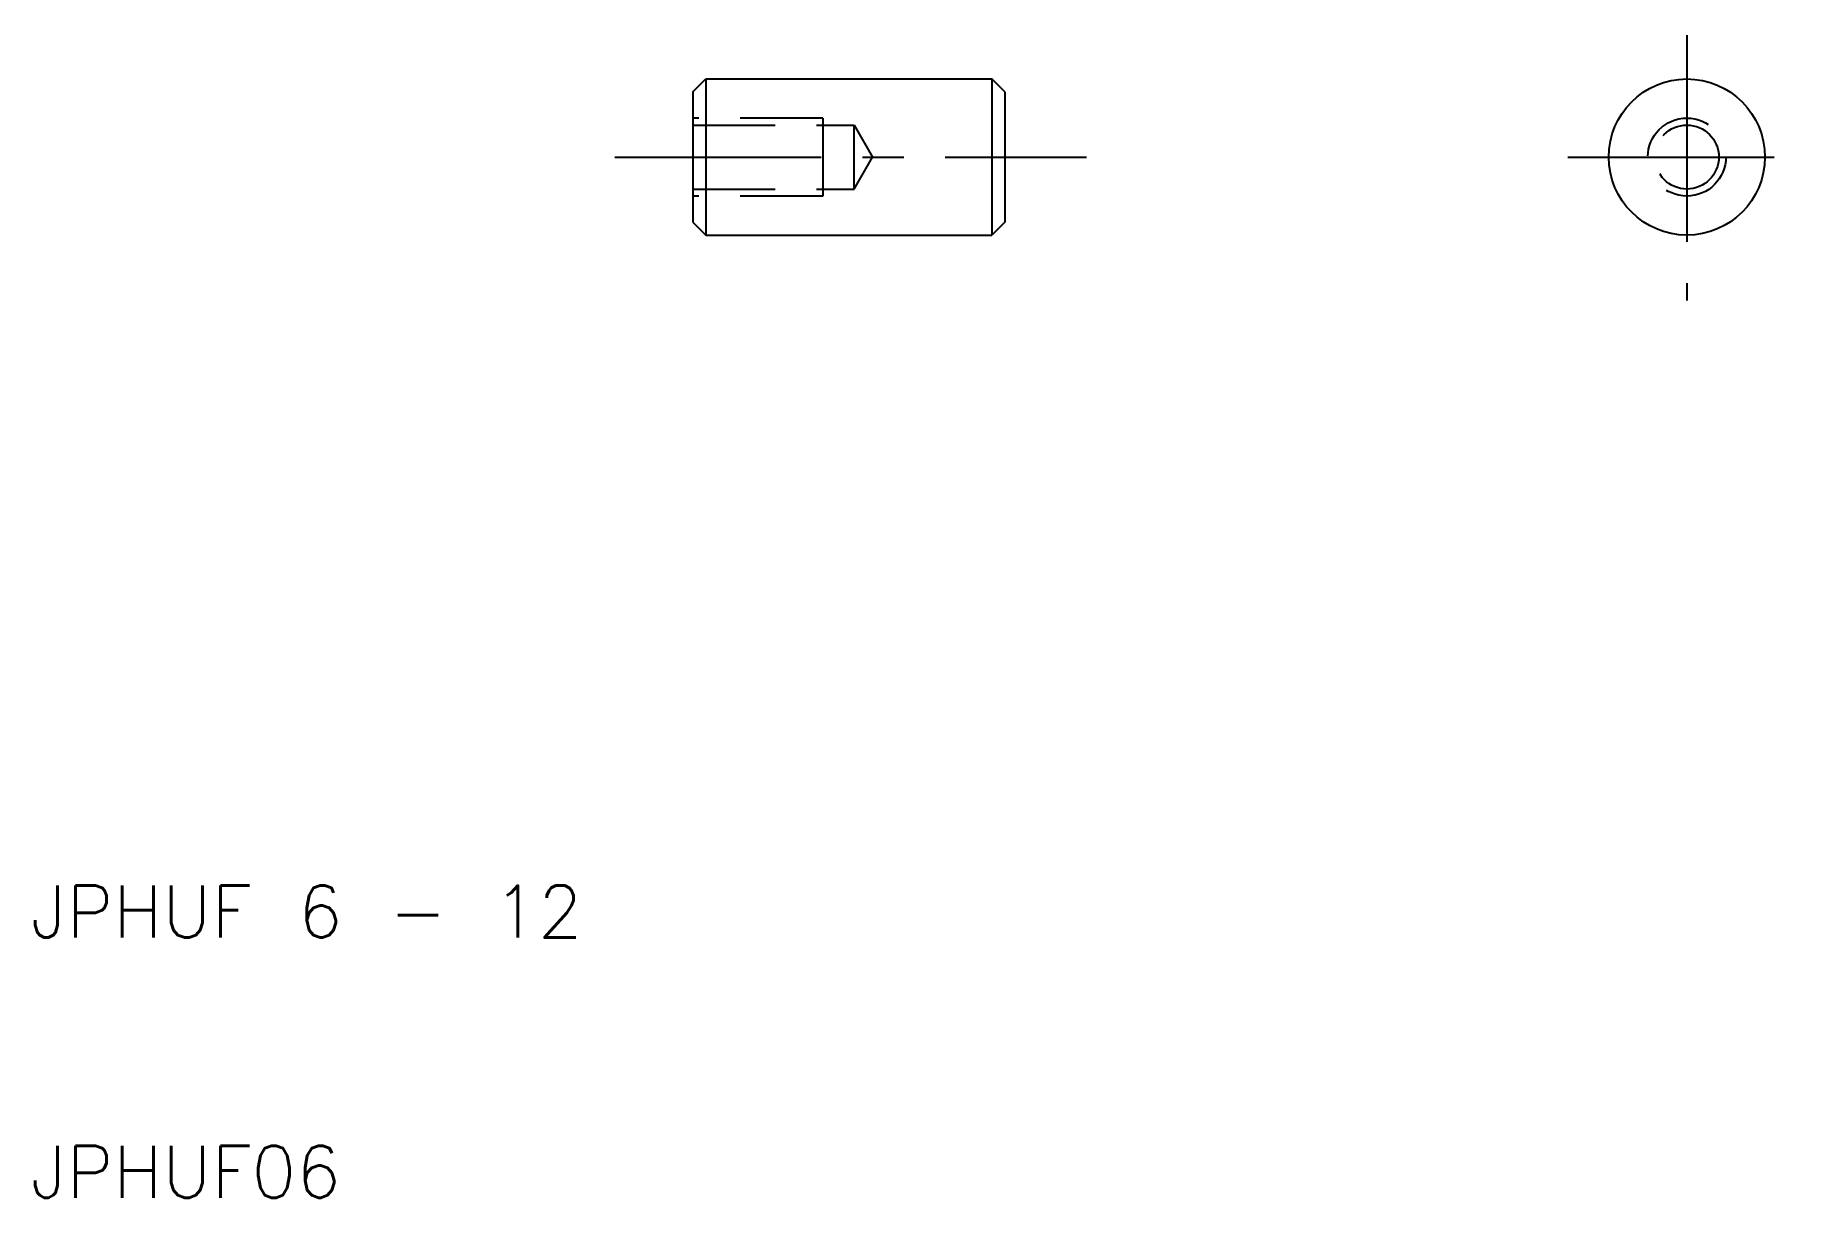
# Model space of a CAD drawing. Extents: x 10.2 to 78, y 10 to 54.7.
import ezdxf

# ---------------------------------------------------------------- set-up
doc = ezdxf.new("R2010")
doc.units = 0
doc.header["$LTSCALE"] = 0.25
doc.linetypes.add('CENTER', pattern=[50.8, 31.75, -6.35, 6.35, -6.35])
doc.linetypes.add('DASHED', pattern=[19.05, 12.7, -6.35])
doc.layers.get('0').update_dxf_attribs({"linetype": 'CONTINUOUS'})
doc.layers.add('CENTER', color=1, linetype='CENTER')
doc.styles.get("Standard").update_dxf_attribs({"font": 'txt.shx'})

msp = doc.modelspace()

# ---------------------------------------------------------------- linework, layer by layer
for p, q in [((35.442, 52.5), (35.942, 53)), ((35.942, 53), (46.942, 53)), ((35.942, 53), (35.942, 47)), ((46.942, 53), (46.942, 47)), ((47.442, 52.5), (46.942, 53)), ((35.442, 52.5), (35.442, 47.5)), ((47.442, 52.5), (47.442, 47.5)), ((35.442, 47.5), (35.942, 47)), ((47.442, 47.5), (46.942, 47)), ((35.942, 47), (46.942, 47))]:
    msp.add_line(p, q)
at = {"color": 3, "linetype": 'DASHED'}
for p, q in [((40.442, 51.5), (35.442, 51.5)), ((35.442, 51.229), (41.642, 51.229)), ((40.442, 51.5), (40.442, 48.5)), ((41.642, 48.771), (41.642, 51.229)), ((41.642, 51.229), (42.352, 50)), ((41.642, 48.771), (42.352, 50)), ((35.442, 48.771), (41.642, 48.771)), ((40.442, 48.5), (35.442, 48.5))]:
    msp.add_line(p, q, dxfattribs=at)
msp.add_circle((73.653, 50), 3)
for radius in [1.5, 1.229]:
    msp.add_circle((73.653, 50), radius, dxfattribs=at)
at = {"layer": 'CENTER', "color": 1, "linetype": 'CENTER'}
for p, q in [((73.653, 54.68), (73.653, 44.485)), ((32.442, 50), (50.582, 50)), ((69.077, 50), (77.953, 50))]:
    msp.add_line(p, q, dxfattribs=at)

# ---------------------------------------------------------------- texts
for s, p in [('JPHUF 6 - 12', (10, 20)), ('JPHUF06', (10, 10))]:
    msp.add_text(s, height=2).set_placement(p)

doc.saveas('drawing.dxf')
